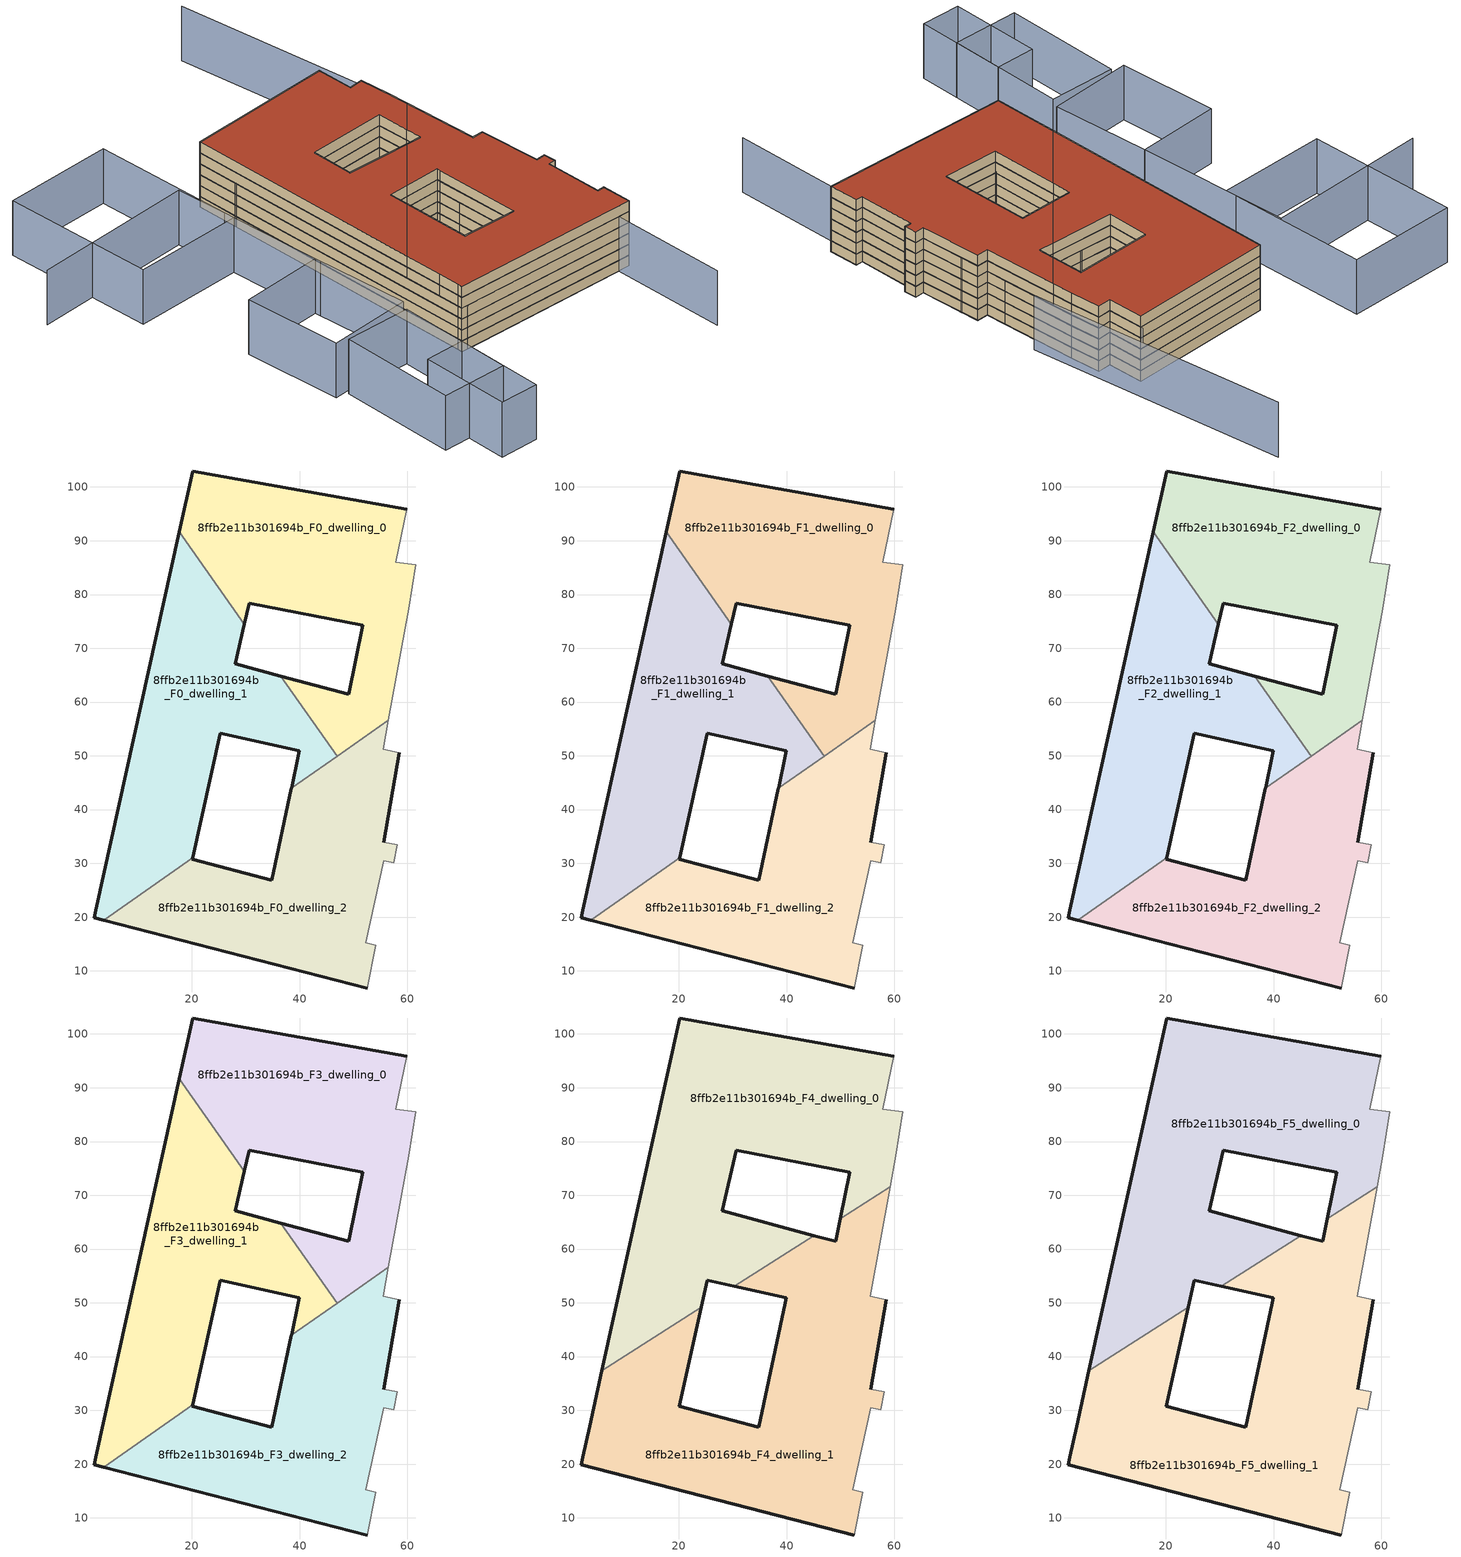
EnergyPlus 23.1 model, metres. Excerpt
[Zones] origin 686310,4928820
8ffb2e11b301694b_F0_dwelling_0
 floor ground (EU_floor_Construction): 56.54,56.61 60.36,77.36 61.62,85.51 57.92,86.03 59.96,95.82 20.14,102.97 17.65,91.69 29.73,74.49 30.63,78.38 51.74,74.25 49.13,61.42 36.53,64.8 46.99,49.91 z0
 wall outside (EU_wall_Construction): 36.53,64.8 49.13,61.42 51.74,74.25 30.63,78.38 29.73,74.49 / 17.65,91.69 20.14,102.97 59.96,95.82 z0:3
 wall adiabatic (EU_wall_Construction): 59.96,95.82 57.92,86.03 61.62,85.51 60.36,77.36 56.54,56.61 z0:3
 wall to 8ffb2e11b301694b_F0_dwelling_1 (EU_wall_Construction): 29.73,74.49 17.65,91.69 / 46.99,49.91 36.53,64.8 z0:3
 wall to 8ffb2e11b301694b_F0_dwelling_2 (EU_wall_Construction): 56.54,56.61 46.99,49.91 z0:3
8ffb2e11b301694b_F0_dwelling_1
 floor ground (EU_floor_Construction): 38.51,43.95 46.99,49.91 36.53,64.8 28.02,67.09 29.73,74.49 17.65,91.69 2.13,21.26 1.83,19.93 3.63,19.46 20.14,31.05 25.27,54.2 40,50.93 39.79,49.97 38.54,44.08 z0
 wall outside (EU_wall_Construction): 29.73,74.49 28.02,67.09 36.53,64.8 / 38.51,43.95 38.54,44.08 39.79,49.97 40,50.93 25.27,54.2 20.14,31.05 / 3.63,19.46 1.83,19.93 2.13,21.26 17.65,91.69 z0:3
 wall to 8ffb2e11b301694b_F0_dwelling_2 (EU_wall_Construction): 20.14,31.05 3.63,19.46 / 46.99,49.91 38.51,43.95 z0:3
8ffb2e11b301694b_F0_dwelling_2
 floor ground (EU_floor_Construction): 52.6,6.82 54.23,14.78 52.33,15.24 55.69,30.51 57.56,30.11 58.16,33.49 55.69,33.92 58.6,50.62 55.55,51.21 56.54,56.61 38.51,43.95 34.87,26.85 20.09,30.81 20.14,31.05 3.63,19.46 z0
 wall outside (EU_wall_Construction): 52.6,6.82 3.63,19.46 / 20.14,31.05 20.09,30.81 34.87,26.85 38.51,43.95 / 58.6,50.62 55.69,33.92 z0:3
 wall adiabatic (EU_wall_Construction): 56.54,56.61 55.55,51.21 58.6,50.62 / 55.69,33.92 58.16,33.49 57.56,30.11 55.69,30.51 52.33,15.24 54.23,14.78 52.6,6.82 z0:3
8ffb2e11b301694b_F1_dwelling_0
 floor to 8ffb2e11b301694b_F0_dwelling_0 (EU_floor_Construction): 56.54,56.61 60.36,77.36 61.62,85.51 57.92,86.03 59.96,95.82 20.14,102.97 17.65,91.69 29.73,74.49 30.63,78.38 51.74,74.25 49.13,61.42 36.53,64.8 46.99,49.91 z3
 wall outside (EU_wall_Construction): 36.53,64.8 49.13,61.42 51.74,74.25 30.63,78.38 29.73,74.49 / 17.65,91.69 20.14,102.97 59.96,95.82 z3:6
 wall adiabatic (EU_wall_Construction): 59.96,95.82 57.92,86.03 61.62,85.51 60.36,77.36 56.54,56.61 z3:6
 wall to 8ffb2e11b301694b_F1_dwelling_1 (EU_wall_Construction): 29.73,74.49 17.65,91.69 / 46.99,49.91 36.53,64.8 z3:6
 wall to 8ffb2e11b301694b_F1_dwelling_2 (EU_wall_Construction): 56.54,56.61 46.99,49.91 z3:6
8ffb2e11b301694b_F1_dwelling_1
 floor to 8ffb2e11b301694b_F0_dwelling_1 (EU_floor_Construction): 38.51,43.95 46.99,49.91 36.53,64.8 28.02,67.09 29.73,74.49 17.65,91.69 2.13,21.26 1.83,19.93 3.63,19.46 20.14,31.05 25.27,54.2 40,50.93 39.79,49.97 38.54,44.08 z3
 wall outside (EU_wall_Construction): 29.73,74.49 28.02,67.09 36.53,64.8 / 38.51,43.95 38.54,44.08 39.79,49.97 40,50.93 25.27,54.2 20.14,31.05 / 3.63,19.46 1.83,19.93 2.13,21.26 17.65,91.69 z3:6
 wall to 8ffb2e11b301694b_F1_dwelling_2 (EU_wall_Construction): 20.14,31.05 3.63,19.46 / 46.99,49.91 38.51,43.95 z3:6
8ffb2e11b301694b_F1_dwelling_2
 floor to 8ffb2e11b301694b_F0_dwelling_2 (EU_floor_Construction): 52.6,6.82 54.23,14.78 52.33,15.24 55.69,30.51 57.56,30.11 58.16,33.49 55.69,33.92 58.6,50.62 55.55,51.21 56.54,56.61 38.51,43.95 34.87,26.85 20.09,30.81 20.14,31.05 3.63,19.46 z3
 wall outside (EU_wall_Construction): 52.6,6.82 3.63,19.46 / 20.14,31.05 20.09,30.81 34.87,26.85 38.51,43.95 / 58.6,50.62 55.69,33.92 z3:6
 wall adiabatic (EU_wall_Construction): 56.54,56.61 55.55,51.21 58.6,50.62 / 55.69,33.92 58.16,33.49 57.56,30.11 55.69,30.51 52.33,15.24 54.23,14.78 52.6,6.82 z3:6
8ffb2e11b301694b_F2_dwelling_0
 floor to 8ffb2e11b301694b_F1_dwelling_0 (EU_floor_Construction): 56.54,56.61 60.36,77.36 61.62,85.51 57.92,86.03 59.96,95.82 20.14,102.97 17.65,91.69 29.73,74.49 30.63,78.38 51.74,74.25 49.13,61.42 36.53,64.8 46.99,49.91 z6
 wall outside (EU_wall_Construction): 36.53,64.8 49.13,61.42 51.74,74.25 30.63,78.38 29.73,74.49 / 17.65,91.69 20.14,102.97 59.96,95.82 z6:9
 wall adiabatic (EU_wall_Construction): 59.96,95.82 57.92,86.03 61.62,85.51 60.36,77.36 56.54,56.61 z6:9
 wall to 8ffb2e11b301694b_F2_dwelling_1 (EU_wall_Construction): 29.73,74.49 17.65,91.69 / 46.99,49.91 36.53,64.8 z6:9
 wall to 8ffb2e11b301694b_F2_dwelling_2 (EU_wall_Construction): 56.54,56.61 46.99,49.91 z6:9
8ffb2e11b301694b_F2_dwelling_1
 floor to 8ffb2e11b301694b_F1_dwelling_1 (EU_floor_Construction): 38.51,43.95 46.99,49.91 36.53,64.8 28.02,67.09 29.73,74.49 17.65,91.69 2.13,21.26 1.83,19.93 3.63,19.46 20.14,31.05 25.27,54.2 40,50.93 39.79,49.97 38.54,44.08 z6
 wall outside (EU_wall_Construction): 29.73,74.49 28.02,67.09 36.53,64.8 / 38.51,43.95 38.54,44.08 39.79,49.97 40,50.93 25.27,54.2 20.14,31.05 / 3.63,19.46 1.83,19.93 2.13,21.26 17.65,91.69 z6:9
 wall to 8ffb2e11b301694b_F2_dwelling_2 (EU_wall_Construction): 20.14,31.05 3.63,19.46 / 46.99,49.91 38.51,43.95 z6:9
8ffb2e11b301694b_F2_dwelling_2
 floor to 8ffb2e11b301694b_F1_dwelling_2 (EU_floor_Construction): 52.6,6.82 54.23,14.78 52.33,15.24 55.69,30.51 57.56,30.11 58.16,33.49 55.69,33.92 58.6,50.62 55.55,51.21 56.54,56.61 38.51,43.95 34.87,26.85 20.09,30.81 20.14,31.05 3.63,19.46 z6
 wall outside (EU_wall_Construction): 52.6,6.82 3.63,19.46 / 20.14,31.05 20.09,30.81 34.87,26.85 38.51,43.95 / 58.6,50.62 55.69,33.92 z6:9
 wall adiabatic (EU_wall_Construction): 56.54,56.61 55.55,51.21 58.6,50.62 / 55.69,33.92 58.16,33.49 57.56,30.11 55.69,30.51 52.33,15.24 54.23,14.78 52.6,6.82 z6:9
8ffb2e11b301694b_F3_dwelling_0
 floor to 8ffb2e11b301694b_F2_dwelling_0 (EU_floor_Construction): 56.54,56.61 60.36,77.36 61.62,85.51 57.92,86.03 59.96,95.82 20.14,102.97 17.65,91.69 29.73,74.49 30.63,78.38 51.74,74.25 49.13,61.42 36.53,64.8 46.99,49.91 z9
 wall outside (EU_wall_Construction): 36.53,64.8 49.13,61.42 51.74,74.25 30.63,78.38 29.73,74.49 / 17.65,91.69 20.14,102.97 59.96,95.82 z9:12
 wall adiabatic (EU_wall_Construction): 59.96,95.82 57.92,86.03 61.62,85.51 60.36,77.36 56.54,56.61 z9:12
 wall to 8ffb2e11b301694b_F3_dwelling_1 (EU_wall_Construction): 29.73,74.49 17.65,91.69 / 46.99,49.91 36.53,64.8 z9:12
 wall to 8ffb2e11b301694b_F3_dwelling_2 (EU_wall_Construction): 56.54,56.61 46.99,49.91 z9:12
8ffb2e11b301694b_F3_dwelling_1
 floor to 8ffb2e11b301694b_F2_dwelling_1 (EU_floor_Construction): 38.51,43.95 46.99,49.91 36.53,64.8 28.02,67.09 29.73,74.49 17.65,91.69 2.13,21.26 1.83,19.93 3.63,19.46 20.14,31.05 25.27,54.2 40,50.93 39.79,49.97 38.54,44.08 z9
 wall outside (EU_wall_Construction): 29.73,74.49 28.02,67.09 36.53,64.8 / 38.51,43.95 38.54,44.08 39.79,49.97 40,50.93 25.27,54.2 20.14,31.05 / 3.63,19.46 1.83,19.93 2.13,21.26 17.65,91.69 z9:12
 wall to 8ffb2e11b301694b_F3_dwelling_2 (EU_wall_Construction): 20.14,31.05 3.63,19.46 / 46.99,49.91 38.51,43.95 z9:12
 roof outside (EU_roof_Construction): 25.27,54.2 20.14,31.05 24.15,49.13 z12; 10.76,60.4 5.67,37.33 5.4,36.08 8.18,48.72 z12
8ffb2e11b301694b_F3_dwelling_2
 floor to 8ffb2e11b301694b_F2_dwelling_2 (EU_floor_Construction): 52.6,6.82 54.23,14.78 52.33,15.24 55.69,30.51 57.56,30.11 58.16,33.49 55.69,33.92 58.6,50.62 55.55,51.21 56.54,56.61 38.51,43.95 34.87,26.85 20.09,30.81 20.14,31.05 3.63,19.46 z9
 wall outside (EU_wall_Construction): 52.6,6.82 3.63,19.46 / 20.14,31.05 20.09,30.81 34.87,26.85 38.51,43.95 / 58.6,50.62 55.69,33.92 z9:12
 wall adiabatic (EU_wall_Construction): 56.54,56.61 55.55,51.21 58.6,50.62 / 55.69,33.92 58.16,33.49 57.56,30.11 55.69,30.51 52.33,15.24 54.23,14.78 52.6,6.82 z9:12
8ffb2e11b301694b_F4_dwelling_0
 floor outside (EU_floor_Construction): 10.76,60.4 17.65,91.69 20.14,102.97 z12
 floor to 8ffb2e11b301694b_F3_dwelling_0 (EU_floor_Construction): 59.3,71.59 60.36,77.36 61.62,85.51 57.92,86.03 59.96,95.82 20.14,102.97 17.65,91.69 29.73,74.49 30.63,78.38 51.74,74.25 49.99,65.64 z12; 45.08,62.5 36.53,64.8 40.29,59.45 z12
 floor to 8ffb2e11b301694b_F3_dwelling_1 (EU_floor_Construction): 30.32,53.08 40.29,59.45 36.53,64.8 28.02,67.09 29.73,74.49 17.65,91.69 5.67,37.33 24.15,49.13 25.27,54.2 z12
 wall outside (EU_wall_Construction): 49.99,65.64 51.74,74.25 30.63,78.38 28.02,67.09 45.08,62.5 / 30.32,53.08 25.27,54.2 24.15,49.13 / 5.67,37.33 20.14,102.97 59.96,95.82 z12:15
 wall adiabatic (EU_wall_Construction): 59.96,95.82 57.92,86.03 61.62,85.51 60.36,77.36 59.3,71.59 z12:15
 wall to 8ffb2e11b301694b_F4_dwelling_1 (EU_wall_Construction): 59.3,71.59 49.99,65.64 / 45.08,62.5 30.32,53.08 / 24.15,49.13 5.67,37.33 z12:15
8ffb2e11b301694b_F4_dwelling_1
 floor outside (EU_floor_Construction): 34.87,26.85 38.51,43.95 38.54,44.08 39.79,49.97 z12; 2.13,21.26 5.4,36.08 3.39,27.01 z12
 floor to 8ffb2e11b301694b_F3_dwelling_0 (EU_floor_Construction): 56.54,56.61 59.3,71.59 49.99,65.64 49.13,61.42 45.08,62.5 40.29,59.45 46.99,49.91 z12
 floor to 8ffb2e11b301694b_F3_dwelling_1 (EU_floor_Construction): 46.99,49.91 40.29,59.45 30.32,53.08 40,50.93 39.79,49.97 38.54,44.08 38.51,43.95 z12; 20.14,31.05 24.15,49.13 5.67,37.33 2.13,21.26 1.83,19.93 3.63,19.46 z12
 floor to 8ffb2e11b301694b_F3_dwelling_2 (EU_floor_Construction): 52.6,6.82 54.23,14.78 52.33,15.24 55.69,30.51 57.56,30.11 58.16,33.49 55.69,33.92 58.6,50.62 55.55,51.21 56.54,56.61 38.51,43.95 34.87,26.85 20.09,30.81 20.14,31.05 3.63,19.46 z12
 wall outside (EU_wall_Construction): 52.6,6.82 1.83,19.93 2.13,21.26 3.39,27.01 5.67,37.33 / 24.15,49.13 20.09,30.81 34.87,26.85 39.79,49.97 40,50.93 30.32,53.08 / 45.08,62.5 49.13,61.42 49.99,65.64 / 58.6,50.62 55.69,33.92 z12:15
 wall adiabatic (EU_wall_Construction): 59.3,71.59 55.55,51.21 58.6,50.62 / 55.69,33.92 58.16,33.49 57.56,30.11 55.69,30.51 52.33,15.24 54.23,14.78 52.6,6.82 z12:15
8ffb2e11b301694b_F5_dwelling_0
 floor to 8ffb2e11b301694b_F4_dwelling_0 (EU_floor_Construction): 45.08,62.5 28.02,67.09 30.63,78.38 51.74,74.25 49.99,65.64 59.3,71.59 60.36,77.36 61.62,85.51 57.92,86.03 59.96,95.82 20.14,102.97 5.67,37.33 24.15,49.13 25.27,54.2 30.32,53.08 z15
 wall outside (EU_wall_Construction): 49.99,65.64 51.74,74.25 30.63,78.38 28.02,67.09 45.08,62.5 / 30.32,53.08 25.27,54.2 24.15,49.13 / 5.67,37.33 20.14,102.97 59.96,95.82 z15:18
 wall adiabatic (EU_wall_Construction): 59.96,95.82 57.92,86.03 61.62,85.51 60.36,77.36 59.3,71.59 z15:18
 wall to 8ffb2e11b301694b_F5_dwelling_1 (EU_wall_Construction): 59.3,71.59 49.99,65.64 / 45.08,62.5 30.32,53.08 / 24.15,49.13 5.67,37.33 z15:18
 roof outside (EU_roof_Construction): 59.96,95.82 57.92,86.03 61.62,85.51 60.36,77.36 59.3,71.59 49.99,65.64 51.74,74.25 30.63,78.38 28.02,67.09 45.08,62.5 30.32,53.08 25.27,54.2 24.15,49.13 5.67,37.33 20.14,102.97 z18
8ffb2e11b301694b_F5_dwelling_1
 floor to 8ffb2e11b301694b_F4_dwelling_1 (EU_floor_Construction): 52.6,6.82 54.23,14.78 52.33,15.24 55.69,30.51 57.56,30.11 58.16,33.49 55.69,33.92 58.6,50.62 55.55,51.21 59.3,71.59 49.99,65.64 49.13,61.42 45.08,62.5 30.32,53.08 40,50.93 39.79,49.97 34.87,26.85 20.09,30.81 24.15,49.13 5.67,37.33 3.39,27.01 2.13,21.26 1.83,19.93 z15
 wall outside (EU_wall_Construction): 52.6,6.82 1.83,19.93 2.13,21.26 3.39,27.01 5.67,37.33 / 24.15,49.13 20.09,30.81 34.87,26.85 39.79,49.97 40,50.93 30.32,53.08 / 45.08,62.5 49.13,61.42 49.99,65.64 / 58.6,50.62 55.69,33.92 z15:18
 wall adiabatic (EU_wall_Construction): 59.3,71.59 55.55,51.21 58.6,50.62 / 55.69,33.92 58.16,33.49 57.56,30.11 55.69,30.51 52.33,15.24 54.23,14.78 52.6,6.82 z15:18
 roof outside (EU_roof_Construction): 59.3,71.59 55.55,51.21 58.6,50.62 55.69,33.92 58.16,33.49 57.56,30.11 55.69,30.51 52.33,15.24 54.23,14.78 52.6,6.82 1.83,19.93 2.13,21.26 3.39,27.01 5.67,37.33 24.15,49.13 20.09,30.81 34.87,26.85 39.79,49.97 40,50.93 30.32,53.08 45.08,62.5 49.13,61.42 49.99,65.64 z18
shading: 42.67,-23.48 57.78,45.79 / 46.07,37.4 60.1,96.41 / 61.78,68.07 69.26,139.22 / -39.84,106.23 4.52,98.62 / 4.52,98.62 -2.88,55.46 / -13.54,10.14 -19.53,-13.85 / -19.53,-13.85 -29.93,-11.25 / -29.93,-11.25 -23.94,12.73 / -23.94,12.73 -13.54,10.14 / -9.03,28.07 -16.91,-3.26 / -16.91,-3.26 -34.57,1.18 / -34.57,1.18 -26.69,32.51 / -26.69,32.51 -9.03,28.07 / -2.62,56.99 -6.96,30.36 / -6.96,30.36 -29.6,34.05 / -29.6,34.05 -25.26,60.68 / -25.26,60.68 -2.62,56.99 / 9.75,122.53 1.55,81.81 / 1.55,81.81 -27.82,87.73 / -27.82,87.73 -19.62,128.45 / -19.62,128.45 9.75,122.53 z0:15
[Building]
EU S2 Campaign: North Axis=0; Terrain=City; Solar Distribution=FullExterior
[Site:Location]
Bologna: Latitude=44.5; Longitude=11.25; Time Zone=1; Elevation=37
[SizingPeriod:WeatherFileDays]
AnnualSizingPeriod: Begin Month=1; Begin Day of Month=1; End Month=12; End Day of Month=31; Day of Week for Start Day=Monday; Use Weather File Daylight Saving Period=No; Use Weather File Rain and Snow Indicators=No
[MATERIAL]
EU_InternalMass_Material: Roughness=MediumRough; Thickness=0.1; Conductivity=1; Density=1800; Specific Heat=900; Thermal Absorptance=0.9; Solar Absorptance=0.7; Visible Absorptance=0.7
[MATERIAL:NOMASS] Roughness=MediumRough; Thermal Absorptance=0.9; Solar Absorptance=0.7; Visible Absorptance=0.7
Name | Thermal Resistance
EU_wall_NoMass | 0.905828
EU_roof_NoMass | 0.37593
EU_floor_NoMass | 0.67114
[CONSTRUCTION]
EU_wall_Construction: EU_wall_NoMass
EU_roof_Construction: EU_roof_NoMass
EU_floor_Construction: EU_floor_NoMass
EU_InternalMass_Construction: EU_InternalMass_Material
[ZONE] Type=1; Multiplier=1; Ceiling Height=autocalculate; Floor Area=autocalculate; Part of Total Floor Area=Yes
Name | Volume
8ffb2e11b301694b_F0_dwelling_0; 8ffb2e11b301694b_F1_dwelling_0; 8ffb2e11b301694b_F2_dwelling_0; 8ffb2e11b301694b_F3_dwelling_0 | 3461.44
8ffb2e11b301694b_F4_dwelling_0 | 5192.7
8ffb2e11b301694b_F5_dwelling_0 | 5192.75
8ffb2e11b301694b_F0_dwelling_1; 8ffb2e11b301694b_F1_dwelling_1; 8ffb2e11b301694b_F2_dwelling_1; 8ffb2e11b301694b_F3_dwelling_1 | 3461.87
8ffb2e11b301694b_F4_dwelling_1 | 5192.31
8ffb2e11b301694b_F5_dwelling_1 | 5192.35
8ffb2e11b301694b_F0_dwelling_2; 8ffb2e11b301694b_F1_dwelling_2; 8ffb2e11b301694b_F2_dwelling_2; 8ffb2e11b301694b_F3_dwelling_2 | 3461.52
[INTERNALMASS] Construction=EU_InternalMass_Construction
Name | Zone or ZoneList | Surface Area
8ffb2e11b301694b_F0_dwelling_0_EU_InternalMass | 8ffb2e11b301694b_F0_dwelling_0 | 1153.81
8ffb2e11b301694b_F0_dwelling_1_EU_InternalMass | 8ffb2e11b301694b_F0_dwelling_1 | 1153.83
8ffb2e11b301694b_F0_dwelling_2_EU_InternalMass | 8ffb2e11b301694b_F0_dwelling_2 | 1153.84
8ffb2e11b301694b_F1_dwelling_0_EU_InternalMass | 8ffb2e11b301694b_F1_dwelling_0 | 1153.81
8ffb2e11b301694b_F1_dwelling_1_EU_InternalMass | 8ffb2e11b301694b_F1_dwelling_1 | 1153.83
8ffb2e11b301694b_F1_dwelling_2_EU_InternalMass | 8ffb2e11b301694b_F1_dwelling_2 | 1153.84
8ffb2e11b301694b_F2_dwelling_0_EU_InternalMass | 8ffb2e11b301694b_F2_dwelling_0 | 1153.81
8ffb2e11b301694b_F2_dwelling_1_EU_InternalMass | 8ffb2e11b301694b_F2_dwelling_1 | 1153.83
8ffb2e11b301694b_F2_dwelling_2_EU_InternalMass | 8ffb2e11b301694b_F2_dwelling_2 | 1153.84
8ffb2e11b301694b_F3_dwelling_0_EU_InternalMass | 8ffb2e11b301694b_F3_dwelling_0 | 1153.81
8ffb2e11b301694b_F3_dwelling_1_EU_InternalMass | 8ffb2e11b301694b_F3_dwelling_1 | 1153.83
8ffb2e11b301694b_F3_dwelling_2_EU_InternalMass | 8ffb2e11b301694b_F3_dwelling_2 | 1153.84
8ffb2e11b301694b_F4_dwelling_0_EU_InternalMass | 8ffb2e11b301694b_F4_dwelling_0 | 1730.74
8ffb2e11b301694b_F4_dwelling_1_EU_InternalMass | 8ffb2e11b301694b_F4_dwelling_1 | 1730.74
8ffb2e11b301694b_F5_dwelling_0_EU_InternalMass | 8ffb2e11b301694b_F5_dwelling_0 | 1730.74
8ffb2e11b301694b_F5_dwelling_1_EU_InternalMass | 8ffb2e11b301694b_F5_dwelling_1 | 1730.74
[OTHEREQUIPMENT] Fuel Type=Electricity; Design Level Calculation Method=Watts/Area; Power per Zone Floor Area=1; Fraction Latent=0; Fraction Radiant=0; Fraction Lost=0; Carbon Dioxide Generation Rate=0; EndUse Subcategory=EU_Step8_InternalGains
Name | Zone or ZoneList or Space or SpaceList | Schedule
EU_Step8_InternalGain_8ffb2e11b301694b_F0_dwelling_0_f000 | 8ffb2e11b301694b_F0_dwelling_0 | EU_Step8_GainSchedule_8ffb2e11b301694b_F0_dwelling_0_f000
EU_Step8_InternalGain_8ffb2e11b301694b_F0_dwelling_1_f000 | 8ffb2e11b301694b_F0_dwelling_1 | EU_Step8_GainSchedule_8ffb2e11b301694b_F0_dwelling_1_f000
EU_Step8_InternalGain_8ffb2e11b301694b_F0_dwelling_2_f000 | 8ffb2e11b301694b_F0_dwelling_2 | EU_Step8_GainSchedule_8ffb2e11b301694b_F0_dwelling_2_f000
EU_Step8_InternalGain_8ffb2e11b301694b_F1_dwelling_0_f000 | 8ffb2e11b301694b_F1_dwelling_0 | EU_Step8_GainSchedule_8ffb2e11b301694b_F1_dwelling_0_f000
EU_Step8_InternalGain_8ffb2e11b301694b_F1_dwelling_1_f000 | 8ffb2e11b301694b_F1_dwelling_1 | EU_Step8_GainSchedule_8ffb2e11b301694b_F1_dwelling_1_f000
EU_Step8_InternalGain_8ffb2e11b301694b_F1_dwelling_2_f000 | 8ffb2e11b301694b_F1_dwelling_2 | EU_Step8_GainSchedule_8ffb2e11b301694b_F1_dwelling_2_f000
EU_Step8_InternalGain_8ffb2e11b301694b_F2_dwelling_0_f000 | 8ffb2e11b301694b_F2_dwelling_0 | EU_Step8_GainSchedule_8ffb2e11b301694b_F2_dwelling_0_f000
EU_Step8_InternalGain_8ffb2e11b301694b_F2_dwelling_1_f000 | 8ffb2e11b301694b_F2_dwelling_1 | EU_Step8_GainSchedule_8ffb2e11b301694b_F2_dwelling_1_f000
EU_Step8_InternalGain_8ffb2e11b301694b_F2_dwelling_2_f000 | 8ffb2e11b301694b_F2_dwelling_2 | EU_Step8_GainSchedule_8ffb2e11b301694b_F2_dwelling_2_f000
EU_Step8_InternalGain_8ffb2e11b301694b_F3_dwelling_0_f000 | 8ffb2e11b301694b_F3_dwelling_0 | EU_Step8_GainSchedule_8ffb2e11b301694b_F3_dwelling_0_f000
EU_Step8_InternalGain_8ffb2e11b301694b_F3_dwelling_1_f000 | 8ffb2e11b301694b_F3_dwelling_1 | EU_Step8_GainSchedule_8ffb2e11b301694b_F3_dwelling_1_f000
EU_Step8_InternalGain_8ffb2e11b301694b_F3_dwelling_2_f000 | 8ffb2e11b301694b_F3_dwelling_2 | EU_Step8_GainSchedule_8ffb2e11b301694b_F3_dwelling_2_f000
EU_Step8_InternalGain_8ffb2e11b301694b_F4_dwelling_0_f000 | 8ffb2e11b301694b_F4_dwelling_0 | EU_Step8_GainSchedule_8ffb2e11b301694b_F4_dwelling_0_f000
EU_Step8_InternalGain_8ffb2e11b301694b_F4_dwelling_1_f000 | 8ffb2e11b301694b_F4_dwelling_1 | EU_Step8_GainSchedule_8ffb2e11b301694b_F4_dwelling_1_f000
EU_Step8_InternalGain_8ffb2e11b301694b_F5_dwelling_0_f000 | 8ffb2e11b301694b_F5_dwelling_0 | EU_Step8_GainSchedule_8ffb2e11b301694b_F5_dwelling_0_f000
EU_Step8_InternalGain_8ffb2e11b301694b_F5_dwelling_1_f000 | 8ffb2e11b301694b_F5_dwelling_1 | EU_Step8_GainSchedule_8ffb2e11b301694b_F5_dwelling_1_f000
[ZONEVENTILATION:DESIGNFLOWRATE] Schedule=EU_AlwaysOn; Design Flow Rate Calculation Method=AirChanges/Hour; Air Changes per Hour=0.73129; Ventilation Type=Natural; Fan Pressure Rise=0; Fan Total Efficiency=1; Constant Term Coefficient=1; Temperature Term Coefficient=0; Velocity Term Coefficient=0; Velocity Squared Term Coefficient=0; Minimum Indoor Temperature=-100; Maximum Indoor Temperature=100; Delta Temperature=-100; Minimum Outdoor Temperature=-100; Maximum Outdoor Temperature=100; Maximum Wind Speed=40
Name | Zone or ZoneList or Space or SpaceList
EU_ConstantAir_8ffb2e11b301694b_F0_dwelling_0 | 8ffb2e11b301694b_F0_dwelling_0
EU_ConstantAir_8ffb2e11b301694b_F0_dwelling_1 | 8ffb2e11b301694b_F0_dwelling_1
EU_ConstantAir_8ffb2e11b301694b_F0_dwelling_2 | 8ffb2e11b301694b_F0_dwelling_2
EU_ConstantAir_8ffb2e11b301694b_F1_dwelling_0 | 8ffb2e11b301694b_F1_dwelling_0
EU_ConstantAir_8ffb2e11b301694b_F1_dwelling_1 | 8ffb2e11b301694b_F1_dwelling_1
EU_ConstantAir_8ffb2e11b301694b_F1_dwelling_2 | 8ffb2e11b301694b_F1_dwelling_2
EU_ConstantAir_8ffb2e11b301694b_F2_dwelling_0 | 8ffb2e11b301694b_F2_dwelling_0
EU_ConstantAir_8ffb2e11b301694b_F2_dwelling_1 | 8ffb2e11b301694b_F2_dwelling_1
EU_ConstantAir_8ffb2e11b301694b_F2_dwelling_2 | 8ffb2e11b301694b_F2_dwelling_2
EU_ConstantAir_8ffb2e11b301694b_F3_dwelling_0 | 8ffb2e11b301694b_F3_dwelling_0
EU_ConstantAir_8ffb2e11b301694b_F3_dwelling_1 | 8ffb2e11b301694b_F3_dwelling_1
EU_ConstantAir_8ffb2e11b301694b_F3_dwelling_2 | 8ffb2e11b301694b_F3_dwelling_2
EU_ConstantAir_8ffb2e11b301694b_F4_dwelling_0 | 8ffb2e11b301694b_F4_dwelling_0
EU_ConstantAir_8ffb2e11b301694b_F4_dwelling_1 | 8ffb2e11b301694b_F4_dwelling_1
EU_ConstantAir_8ffb2e11b301694b_F5_dwelling_0 | 8ffb2e11b301694b_F5_dwelling_0
EU_ConstantAir_8ffb2e11b301694b_F5_dwelling_1 | 8ffb2e11b301694b_F5_dwelling_1
[HVACTEMPLATE:THERMOSTAT] Constant Heating Setpoint=20; Constant Cooling Setpoint=50
EU_HeatOnly_8ffb2e11b301694b_F0_dwelling_0; EU_HeatOnly_8ffb2e11b301694b_F0_dwelling_1; EU_HeatOnly_8ffb2e11b301694b_F0_dwelling_2; EU_HeatOnly_8ffb2e11b301694b_F1_dwelling_0; EU_HeatOnly_8ffb2e11b301694b_F1_dwelling_1; EU_HeatOnly_8ffb2e11b301694b_F1_dwelling_2; EU_HeatOnly_8ffb2e11b301694b_F2_dwelling_0; EU_HeatOnly_8ffb2e11b301694b_F2_dwelling_1; EU_HeatOnly_8ffb2e11b301694b_F2_dwelling_2; EU_HeatOnly_8ffb2e11b301694b_F3_dwelling_0; EU_HeatOnly_8ffb2e11b301694b_F3_dwelling_1; EU_HeatOnly_8ffb2e11b301694b_F3_dwelling_2; EU_HeatOnly_8ffb2e11b301694b_F4_dwelling_0; EU_HeatOnly_8ffb2e11b301694b_F4_dwelling_1; EU_HeatOnly_8ffb2e11b301694b_F5_dwelling_0; EU_HeatOnly_8ffb2e11b301694b_F5_dwelling_1
[HVACTEMPLATE:ZONE:IDEALLOADSAIRSYSTEM] System Availability Schedule=EU_AlwaysOn; Maximum Heating Supply Air Temperature=50; Minimum Cooling Supply Air Temperature=13; Maximum Heating Supply Air Humidity Ratio=0.0156; Minimum Cooling Supply Air Humidity Ratio=0.0077; Heating Limit=NoLimit; Cooling Limit=NoLimit; Heating Availability Schedule=EU_AlwaysOn; Cooling Availability Schedule=EU_CoolingOff; Dehumidification Control Type=ConstantSensibleHeatRatio; Cooling Sensible Heat Ratio=0.7; Dehumidification Setpoint=60; Humidification Control Type=None; Humidification Setpoint=30; Outdoor Air Method=None; Outdoor Air Flow Rate per Person=0.00944; Outdoor Air Flow Rate per Zone Floor Area=0; Outdoor Air Flow Rate per Zone=0; Demand Controlled Ventilation Type=None; Outdoor Air Economizer Type=NoEconomizer; Heat Recovery Type=None; Sensible Heat Recovery Effectiveness=0.7; Latent Heat Recovery Effectiveness=0.65
Name | Template Thermostat
8ffb2e11b301694b_F0_dwelling_0 | EU_HeatOnly_8ffb2e11b301694b_F0_dwelling_0
8ffb2e11b301694b_F0_dwelling_1 | EU_HeatOnly_8ffb2e11b301694b_F0_dwelling_1
8ffb2e11b301694b_F0_dwelling_2 | EU_HeatOnly_8ffb2e11b301694b_F0_dwelling_2
8ffb2e11b301694b_F1_dwelling_0 | EU_HeatOnly_8ffb2e11b301694b_F1_dwelling_0
8ffb2e11b301694b_F1_dwelling_1 | EU_HeatOnly_8ffb2e11b301694b_F1_dwelling_1
8ffb2e11b301694b_F1_dwelling_2 | EU_HeatOnly_8ffb2e11b301694b_F1_dwelling_2
8ffb2e11b301694b_F2_dwelling_0 | EU_HeatOnly_8ffb2e11b301694b_F2_dwelling_0
8ffb2e11b301694b_F2_dwelling_1 | EU_HeatOnly_8ffb2e11b301694b_F2_dwelling_1
8ffb2e11b301694b_F2_dwelling_2 | EU_HeatOnly_8ffb2e11b301694b_F2_dwelling_2
8ffb2e11b301694b_F3_dwelling_0 | EU_HeatOnly_8ffb2e11b301694b_F3_dwelling_0
8ffb2e11b301694b_F3_dwelling_1 | EU_HeatOnly_8ffb2e11b301694b_F3_dwelling_1
8ffb2e11b301694b_F3_dwelling_2 | EU_HeatOnly_8ffb2e11b301694b_F3_dwelling_2
8ffb2e11b301694b_F4_dwelling_0 | EU_HeatOnly_8ffb2e11b301694b_F4_dwelling_0
8ffb2e11b301694b_F4_dwelling_1 | EU_HeatOnly_8ffb2e11b301694b_F4_dwelling_1
8ffb2e11b301694b_F5_dwelling_0 | EU_HeatOnly_8ffb2e11b301694b_F5_dwelling_0
8ffb2e11b301694b_F5_dwelling_1 | EU_HeatOnly_8ffb2e11b301694b_F5_dwelling_1
[SIZING:ZONE] Zone Cooling Design Supply Air Temperature Input Method=SupplyAirTemperature; Zone Cooling Design Supply Air Temperature=13; Zone Heating Design Supply Air Temperature Input Method=SupplyAirTemperature; Zone Heating Design Supply Air Temperature=50; Zone Cooling Design Supply Air Humidity Ratio=0.008; Zone Heating Design Supply Air Humidity Ratio=0.008; Cooling Design Air Flow Method=DesignDay; Cooling Design Air Flow Rate=0; Cooling Minimum Air Flow per Zone Floor Area=0.000762; Cooling Minimum Air Flow=0; Cooling Minimum Air Flow Fraction=0.2; Heating Design Air Flow Method=DesignDay; Heating Design Air Flow Rate=0; Heating Maximum Air Flow per Zone Floor Area=0.002032; Heating Maximum Air Flow=0.141576; Heating Maximum Air Flow Fraction=0.3; Account for Dedicated Outdoor Air System=No; Dedicated Outdoor Air System Control Strategy=NeutralSupplyAir; Dedicated Outdoor Air Low Setpoint Temperature for Design=autosize; Dedicated Outdoor Air High Setpoint Temperature for Design=autosize; Zone Load Sizing Method=Sensible Load Only No Latent Load; Zone Latent Cooling Design Supply Air Humidity Ratio Input Method=HumidityRatioDifference; Zone Cooling Design Supply Air Humidity Ratio Difference=0.005; Zone Latent Heating Design Supply Air Humidity Ratio Input Method=HumidityRatioDifference; Zone Humidification Design Supply Air Humidity Ratio Difference=0.005
8ffb2e11b301694b_F0_dwelling_0; 8ffb2e11b301694b_F0_dwelling_1; 8ffb2e11b301694b_F0_dwelling_2; 8ffb2e11b301694b_F1_dwelling_0; 8ffb2e11b301694b_F1_dwelling_1; 8ffb2e11b301694b_F1_dwelling_2; 8ffb2e11b301694b_F2_dwelling_0; 8ffb2e11b301694b_F2_dwelling_1; 8ffb2e11b301694b_F2_dwelling_2; 8ffb2e11b301694b_F3_dwelling_0; 8ffb2e11b301694b_F3_dwelling_1; 8ffb2e11b301694b_F3_dwelling_2; 8ffb2e11b301694b_F4_dwelling_0; 8ffb2e11b301694b_F4_dwelling_1; 8ffb2e11b301694b_F5_dwelling_0; 8ffb2e11b301694b_F5_dwelling_1
[SCHEDULE:CONSTANT]
Name | Hourly Value
EU_AlwaysOn | 1
EU_CoolingOff | 0
[SCHEDULE:FILE] Column Number=1; Rows to Skip at Top=0; Number of Hours of Data=8760; Column Separator=Comma; Interpolate to Timestep=No; Minutes per Item=60; Adjust Schedule for Daylight Savings=Yes
Name | File
EU_Step8_GainSchedule_8ffb2e11b301694b_F0_dwelling_0_f000 | ../../schedules/8ffb2e11b301694b/8ffb2e11b301694b_F0_dwelling_0_f000_gain.csv
EU_Step8_GainSchedule_8ffb2e11b301694b_F0_dwelling_1_f000 | ../../schedules/8ffb2e11b301694b/8ffb2e11b301694b_F0_dwelling_1_f000_gain.csv
EU_Step8_GainSchedule_8ffb2e11b301694b_F0_dwelling_2_f000 | ../../schedules/8ffb2e11b301694b/8ffb2e11b301694b_F0_dwelling_2_f000_gain.csv
EU_Step8_GainSchedule_8ffb2e11b301694b_F1_dwelling_0_f000 | ../../schedules/8ffb2e11b301694b/8ffb2e11b301694b_F1_dwelling_0_f000_gain.csv
EU_Step8_GainSchedule_8ffb2e11b301694b_F1_dwelling_1_f000 | ../../schedules/8ffb2e11b301694b/8ffb2e11b301694b_F1_dwelling_1_f000_gain.csv
EU_Step8_GainSchedule_8ffb2e11b301694b_F1_dwelling_2_f000 | ../../schedules/8ffb2e11b301694b/8ffb2e11b301694b_F1_dwelling_2_f000_gain.csv
EU_Step8_GainSchedule_8ffb2e11b301694b_F2_dwelling_0_f000 | ../../schedules/8ffb2e11b301694b/8ffb2e11b301694b_F2_dwelling_0_f000_gain.csv
EU_Step8_GainSchedule_8ffb2e11b301694b_F2_dwelling_1_f000 | ../../schedules/8ffb2e11b301694b/8ffb2e11b301694b_F2_dwelling_1_f000_gain.csv
EU_Step8_GainSchedule_8ffb2e11b301694b_F2_dwelling_2_f000 | ../../schedules/8ffb2e11b301694b/8ffb2e11b301694b_F2_dwelling_2_f000_gain.csv
EU_Step8_GainSchedule_8ffb2e11b301694b_F3_dwelling_0_f000 | ../../schedules/8ffb2e11b301694b/8ffb2e11b301694b_F3_dwelling_0_f000_gain.csv
EU_Step8_GainSchedule_8ffb2e11b301694b_F3_dwelling_1_f000 | ../../schedules/8ffb2e11b301694b/8ffb2e11b301694b_F3_dwelling_1_f000_gain.csv
EU_Step8_GainSchedule_8ffb2e11b301694b_F3_dwelling_2_f000 | ../../schedules/8ffb2e11b301694b/8ffb2e11b301694b_F3_dwelling_2_f000_gain.csv
EU_Step8_GainSchedule_8ffb2e11b301694b_F4_dwelling_0_f000 | ../../schedules/8ffb2e11b301694b/8ffb2e11b301694b_F4_dwelling_0_f000_gain.csv
EU_Step8_GainSchedule_8ffb2e11b301694b_F4_dwelling_1_f000 | ../../schedules/8ffb2e11b301694b/8ffb2e11b301694b_F4_dwelling_1_f000_gain.csv
EU_Step8_GainSchedule_8ffb2e11b301694b_F5_dwelling_0_f000 | ../../schedules/8ffb2e11b301694b/8ffb2e11b301694b_F5_dwelling_0_f000_gain.csv
EU_Step8_GainSchedule_8ffb2e11b301694b_F5_dwelling_1_f000 | ../../schedules/8ffb2e11b301694b/8ffb2e11b301694b_F5_dwelling_1_f000_gain.csv
